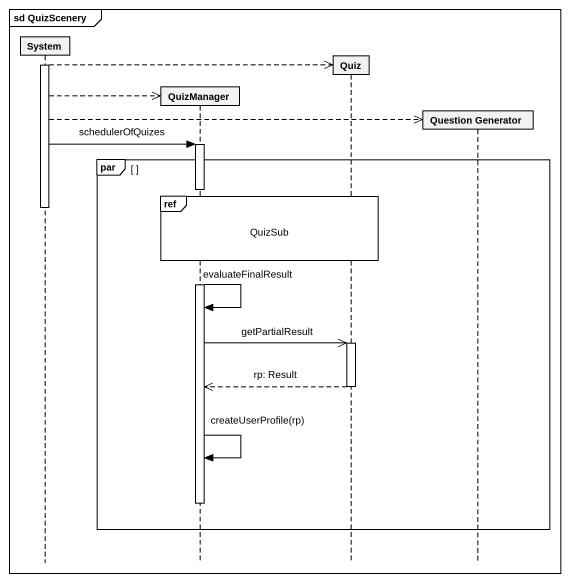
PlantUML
@startuml
mainframe sd QuizScenery
hide footbox
participant System
participant QuizManager
participant Quiz
participant "Question Generator" as Question_Generator

activate System
System -->> Quiz **
System -->> QuizManager **
System -->> Question_Generator **
System -> QuizManager : schedulerOfQuizes
activate QuizManager
par
  ref over QuizManager, Quiz : QuizSub
  deactivate System
  QuizManager -> QuizManager : evaluateFinalResult
  QuizManager ->> Quiz : getPartialResult
  activate Quiz
  Quiz -->> QuizManager : rp: Result
  deactivate Quiz
  QuizManager -> QuizManager : createUserProfile(rp)
  deactivate QuizManager
end
@enduml
